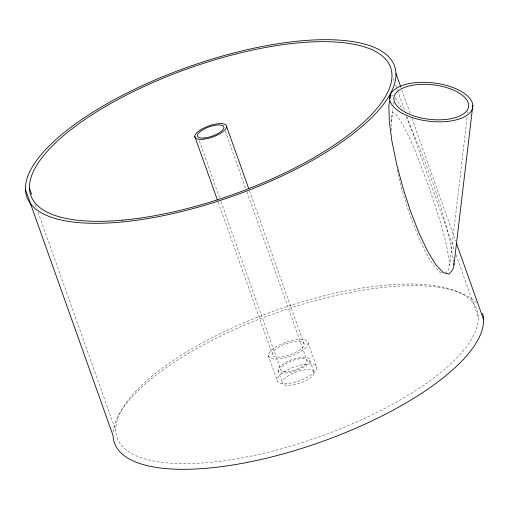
<?xml version="1.0" encoding="UTF-8"?>
<svg xmlns="http://www.w3.org/2000/svg" width="509" height="509" viewBox="0 0 509 509"><rect width="100%" height="100%" fill="white"/><g stroke="black" fill="none" stroke-linecap="round" stroke-linejoin="round"><path stroke-width="0.38" stroke-dasharray="2.54 1.91" d="M391.37 130.698L391.135 122.007L392.763 108.239M393.215 104.415L393.489 102.118M445.14 273.67L448.677 269.496L449.67 265.316L467.313 116.154M467.682 112.998L467.873 111.42M391.135 122.007L392.763 112.483L395.665 113.653C410.82 135.19 418.697 160.869 428.254 185.174C436.862 211.394 446.832 237.69 449.67 265.316M441.43 272.627L439.941 272.213C425.002 257.369 418.493 236.513 410.75 217.451C405.374 201.392 400.246 185.2 396.861 168.587M391.313 95.145L393.247 95.921M395.175 97.976L399.024 103.346L402.358 109.613M406.023 116.593C426.593 163.166 445.598 211.458 453.646 261.925M401.811 89.947L410.063 113.125M411.927 118.355L455.593 240.986M393.279 78.488L394.081 80.734M395.678 85.219L397.274 89.705M397.542 90.456L404.731 110.644M406.863 116.631L454.531 250.498M456.128 254.99L478.231 317.062A190.932 66.87 -19.6 0 1 208.575 462.496A190.932 66.87 -19.6 0 1 204.147 341.876A190.932 66.87 -19.6 0 1 478.231 317.062M308.13 342.977A20.971 7.342 -19.6 0 1 278.518 358.953A20.971 7.342 -19.6 0 1 278.029 345.706A20.971 7.342 -19.6 0 1 308.13 342.977L316.891 367.581A20.971 7.342 -19.6 0 1 287.273 383.551A20.971 7.342 -19.6 0 1 286.79 370.304A20.971 7.342 -19.6 0 1 316.891 367.581M249.512 190.862L304.127 344.23A16.752 5.866 -19.6 0 1 280.472 356.994A16.752 5.866 -19.6 0 1 280.077 346.413A16.752 5.866 -19.6 0 1 304.127 344.23M309.822 360.226A16.752 5.866 -19.6 0 1 286.16 372.982A16.752 5.866 -19.6 0 1 285.772 362.402A16.752 5.866 -19.6 0 1 309.822 360.226L314.199 372.524A16.752 5.866 -19.6 0 1 290.544 385.281A16.752 5.866 -19.6 0 1 290.155 374.7A16.752 5.866 -19.6 0 1 314.199 372.524M225.264 131.099L245.535 188.031M246.871 191.772L307.15 361.059A13.94 4.88 -19.6 0 1 287.464 371.678A13.94 4.88 -19.6 0 1 287.14 362.872A13.94 4.88 -19.6 0 1 307.15 361.059M199.337 140.885L219.608 197.81M220.938 201.558L280.688 369.343M218.24 202.315L272.321 354.188M278.016 370.183L282.4 382.482M268.319 355.441L277.081 380.045M35.312 204.701L36.381 207.691M37.978 212.183L115.74 430.563M113.138 432.007A195.151 68.346 -19.6 0 1 275.954 312.914A195.151 68.346 -19.6 0 1 476.564 303.052"/><path stroke-width="0.76" d="M389.633 100.935L388.857 105.471L389.29 121.295L391.93 141.267L396.606 164.025L403.001 188.025L410.668 211.623L419.092 233.224L427.7 251.338L435.901 264.744L443.142 272.525L448.919 274.154L452.851 269.509L453.958 264.858L472.81 105.446M390.021 98.663L390.67 94.884M395.951 73.493A195.151 68.346 -19.6 0 1 120.34 222.14A195.151 68.346 -19.6 0 1 115.81 98.854A195.151 68.346 -19.6 0 1 395.951 73.493L400.742 86.956M456.395 243.232L483.55 319.499M226.6 126.518A16.752 5.866 -19.6 0 1 202.945 139.281A16.752 5.866 -19.6 0 1 202.557 128.694A16.752 5.866 -19.6 0 1 226.6 126.518L248.716 188.616M194.801 136.476L217.445 200.069M29.452 188.247L31.583 194.234M25.45 189.501L113.049 435.507A195.151 68.346 -19.6 0 0 309.319 445.973A195.151 68.346 -19.6 0 0 482.551 313.277M453.805 263.395L453.958 264.858M204.249 137.971A13.94 4.88 -19.6 0 0 223.935 127.352A13.94 4.88 -19.6 0 0 203.924 129.165A13.94 4.88 -19.6 0 0 204.249 137.971M122.294 220.181A190.932 66.87 -19.6 0 0 391.949 74.747A190.932 66.87 -19.6 0 0 117.865 99.56A190.932 66.87 -19.6 0 0 122.294 220.181M402.587 113.482A41.821 19.285 6.7 0 0 471.671 110.377A41.821 19.285 6.7 0 0 419.441 82.394A41.821 19.285 6.7 0 0 402.587 113.482M405.476 112.336A37.602 17.344 6.7 0 0 467.593 109.537A37.602 17.344 6.7 0 0 420.631 84.379A37.602 17.344 6.7 0 0 405.476 112.336"/></g></svg>
